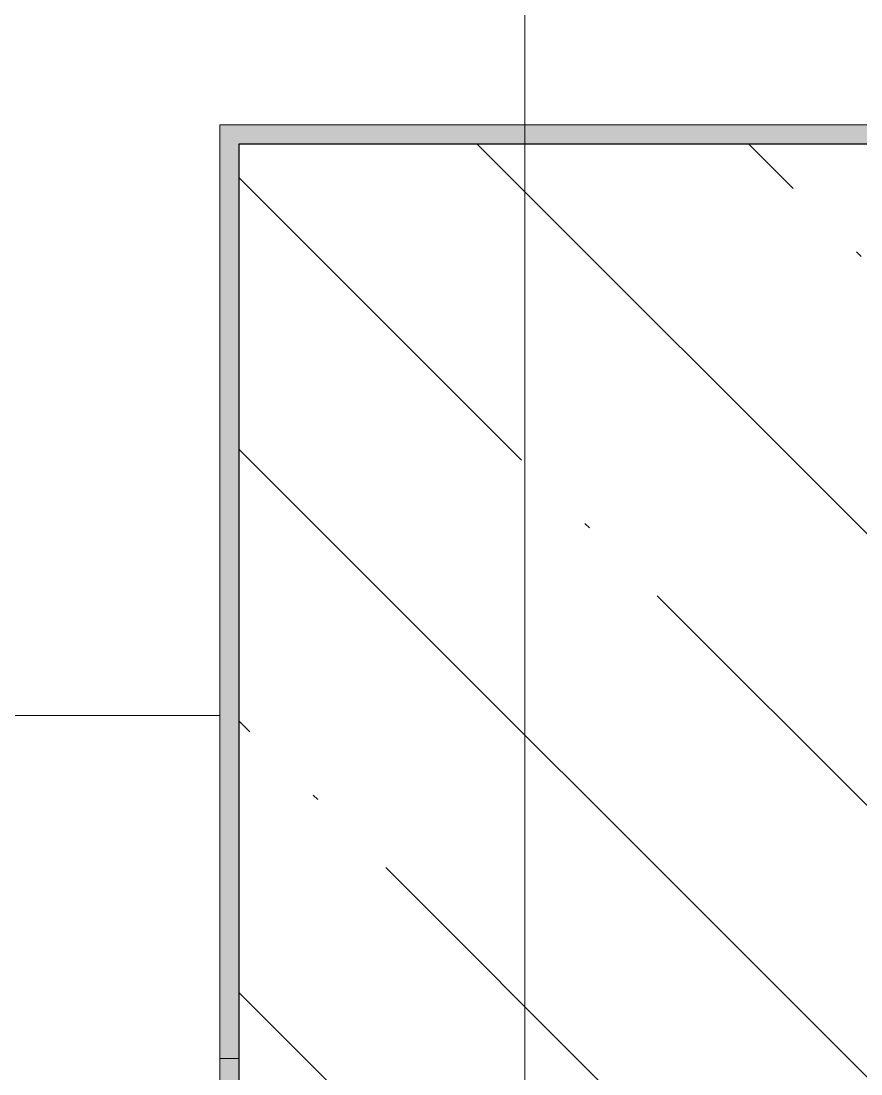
# Model space of a CAD drawing. Header units: millimetres. Extents: x 97 to 215964, y -4577 to 60645.
# Drawn here: x 163434 to 163874, y 39987 to 40540 of the extents above; entities that cross this region are included whole.
import ezdxf

# ---------------------------------------------------------------- set-up
doc = ezdxf.new("R2010")
doc.units = ezdxf.units.MM
doc.linetypes.add('ADSK_Линия сетки', pattern=[2500, 2000, -250, 0, -250])
for name, color, linetype, lineweight in [('A-FLOR-____-OTLN', 192, 'Continuous', 9), ('A-WALL-____-MCUT', 113, 'Continuous', 9), ('A-WALL-____-PATT', 111, 'Continuous', 9), ('A-WALL-FNSH-MCUT', 113, 'Continuous', 9), ('S-COLS-____-MCUT', 52, 'Continuous', 9), ('S-COLS-____-OTLN', 52, 'Continuous', 9), ('S-GRID-____-OTLN', 1, 'Continuous', 9)]:
    doc.layers.add(name, color=color, linetype=linetype, lineweight=lineweight)

# ---------------------------------------------------------------- blocks, each defined once
blk = doc.blocks.new('0083_СОШ675_АР_R22_rvt-1-О_АИ_ПП_8_400_Целиком')
at = {"layer": 'S-COLS-____-OTLN', "lineweight": 5}
h = blk.add_hatch(dxfattribs=at)
h.set_pattern_fill('FP_8', color=256, style=0, pattern_type=2)
h.set_pattern_definition([(135, (0, 0), (-142.5612, -142.5612), []), (135, (142.56, 0), (-142.5612, -142.5612), [252.016, -50.403, 3.353, -47.05])])
h.paths.add_polyline_path([(104815.16, 39775), (105250, 39775), (105250, 40475), (104750, 40475), (104750, 39776.45), (104753.7, 39776.45), (104753.7, 39775.15), (104755, 39775)])
h.paths.add_polyline_path([(104755, 39842.92), (104752.32, 39842.92), (104753.7, 39844.4)])
h.paths.add_polyline_path([(104755, 39841.04), (104753.7, 39842.45), (104755, 39842.29)])
h.paths.add_polyline_path([(104752.27, 39837.72), (104752, 39840.49), (104755, 39840.49), (104755, 39839.17), (104753.7, 39838.48)])
at = {"layer": 'A-FLOR-____-OTLN', "color": 90}
blk.add_line((104740, 40175.02), (99460, 40175.02), dxfattribs=at)
at = {"layer": 'A-WALL-FNSH-MCUT', "color": 90}
for p, q in [((105250, 40485), (104740, 40485)), ((104740, 40485), (104740, 40475)), ((104740, 40475), (104740, 39995.02)), ((104750, 40475), (105250, 40475)), ((104750, 39995.02), (104750, 40475)), ((104740, 39995.02), (104750, 39995.02))]:
    blk.add_line(p, q, dxfattribs=at)
at = {"layer": 'S-COLS-____-MCUT', "color": 130, "lineweight": 25}
for p, q in [((105250, 40475), (104750, 40475)), ((104750, 40475), (104750, 39776.45))]:
    blk.add_line(p, q, dxfattribs=at)

msp = doc.modelspace()

# ---------------------------------------------------------------- hatches: boundary and pattern name
at = {"layer": 'A-WALL-____-PATT'}
for points in [[(164047.887824, 40475), (164047.887824, 40485), (163537.887824, 40485), (163537.887824, 40475), (163927.484522, 40475)], [(163547.887824, 39975.023044), (163547.887824, 40475), (163537.887824, 40475), (163537.887824, 39975.023044)]]:
    msp.add_hatch(color=7, dxfattribs=at).paths.add_polyline_path(points)

# ---------------------------------------------------------------- linework, layer by layer
at = {"layer": 'A-WALL-____-MCUT', "color": 7}
for p, q in [((164057.887824, 40485), (163537.887824, 40485)), ((163537.887824, 40485), (163537.887824, 39975.023044)), ((163547.887824, 40475), (164047.887824, 40475)), ((163547.887824, 39975.023044), (163547.887824, 40475))]:
    msp.add_line(p, q, dxfattribs=at)
at = {"layer": 'S-GRID-____-OTLN', "linetype": 'ADSK_Линия сетки'}
msp.add_line((163697.88841, -3572.657751), (163697.88841, 60644.999414), dxfattribs=at)

# ---------------------------------------------------------------- block references
at = {"color": 250, "lineweight": 5}
msp.add_blockref('0083_СОШ675_АР_R22_rvt-1-О_АИ_ПП_8_400_Целиком', (58797.887824, 0), dxfattribs=at)

doc.saveas('drawing.dxf')
